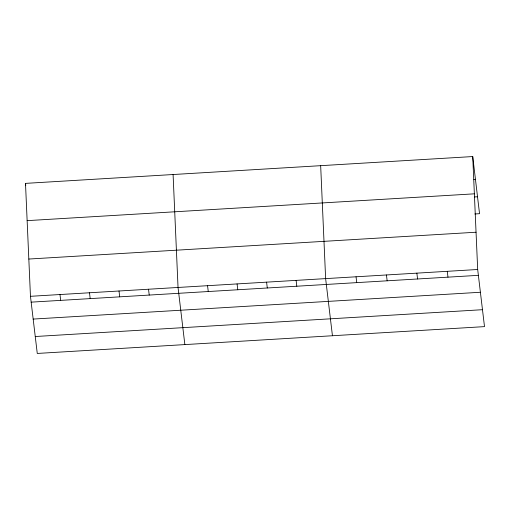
<?xml version="1.0" encoding="UTF-8"?>
<svg xmlns="http://www.w3.org/2000/svg" width="510" height="510" viewBox="0 0 510 510"><rect width="100%" height="100%" fill="white"/><g stroke="black" fill="none" stroke-linecap="round" stroke-linejoin="round"><path stroke-width="0.76" d="M472.732 156.557L477.685 269.497L484.5 326.623L37.268 353.443L30.46 296.31L25.5 183.377L472.732 156.557L479.54 213.69L474.861 213.97M473.886 179.418L475.447 179.329M27.138 220.645L474.364 193.826M474.402 196.949L477.526 196.764M28.821 259.042L476.053 232.228M30.46 296.31L477.685 269.497M31.155 302.149L478.386 275.336M33.175 319.075L480.401 292.262M35.254 336.517L482.479 309.697M447.276 271.32L447.971 277.159M416.868 273.143L417.562 278.983M386.452 274.966L387.147 280.806M356.044 276.79L356.739 282.629M332.443 335.739L325.629 278.613L320.669 165.68M296.112 280.379L296.807 286.225M266.596 282.151L267.291 287.991M237.08 283.923L237.775 289.763M207.564 285.689L208.258 291.535M184.856 344.588L178.041 287.462L173.088 174.528M148.525 289.234L149.226 295.073M119.008 291L119.703 296.839M89.492 292.772L90.187 298.611M59.976 294.538L60.671 300.384M25.5 183.377L25.761 185.57"/></g></svg>
